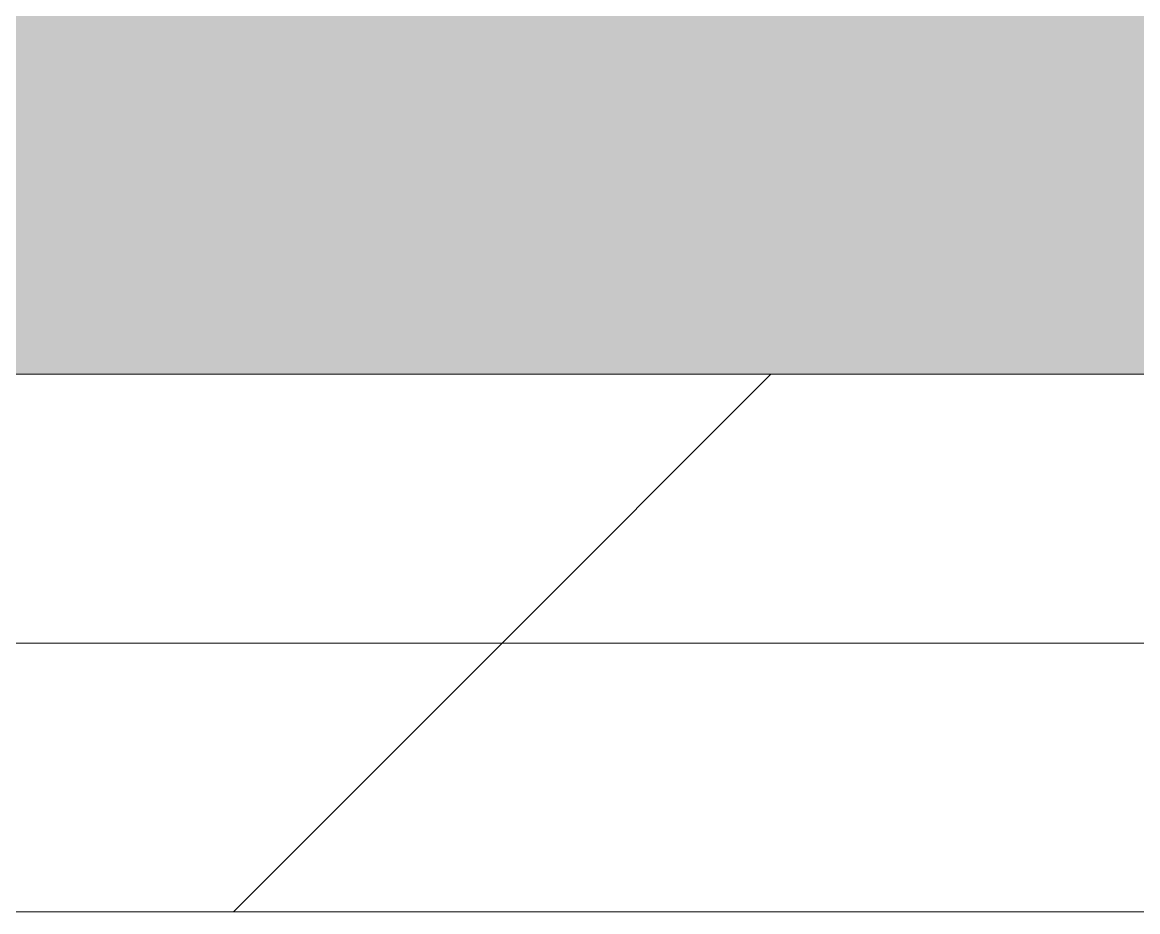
# Model space of a CAD drawing. Header units: millimetres. Extents: x -249154 to 415037, y -45458 to 354837.
# Drawn here: x 89124 to 89175.9, y 102286.1 to 102327.4 of the extents above; entities that cross this region are included whole.
import ezdxf

# ---------------------------------------------------------------- set-up
doc = ezdxf.new("R2010")
doc.units = ezdxf.units.MM
doc.layers.add('A-WALL', color=7, linetype='Continuous', lineweight=5)
doc.layers.add('I-WALL', color=7, linetype='Continuous', lineweight=5)
pattern_1 = [(45, (0, 0), (-212.132, 212.132), []), (135, (0, 0), (-212.132, -212.132), [])]

# ---------------------------------------------------------------- blocks, each defined once
blk = doc.blocks.new('1floor')
at = {"layer": 'I-WALL'}
blk.add_hatch(color=256, dxfattribs=at).paths.add_polyline_path([(89090, 23125), (89160, 23125), (89160, 23175), (88855, 23175), (88855, 23125), (89030.603, 23125)])
h = blk.add_hatch(dxfattribs=at)
h.set_pattern_fill('FP_192', color=256, style=0, pattern_type=2)
h.set_pattern_definition(pattern_1)
h.paths.add_polyline_path([(89090, 23112.5), (89160, 23112.5), (89158.81, 23125), (88805, 23125), (88805, 23112.5), (89030.603, 23112.5)])
h = blk.add_hatch(dxfattribs=at)
h.set_pattern_fill('FP_192', color=256, style=0, pattern_type=2)
h.set_pattern_definition(pattern_1)
h.paths.add_polyline_path([(89160, 23100), (89159.405, 23112.5), (88792.5, 23112.5), (88792.5, 23100), (89110, 23100)])
h = blk.add_hatch(dxfattribs=at)
h.set_pattern_fill('FP_24', color=256, style=0, pattern_type=2)
h.set_pattern_definition([(45, (0, 0), (-141.42136, 141.42136), []), (135, (0, 0), (-141.42136, -141.42136), [])])
h.paths.add_polyline_path([(89090, 23050), (89110, 23051.29), (89110, 23100), (88780, 23100), (88780, 23050), (88904.689, 23050)])
at = {"layer": 'A-WALL'}
for p, q in [((89160, 23125), (88805, 23125)), ((89160, 23112.5), (88792.5, 23112.5)), ((89160, 23100), (88780, 23100))]:
    blk.add_line(p, q, dxfattribs=at)

msp = doc.modelspace()

# ---------------------------------------------------------------- block references
msp.add_blockref('1floor', (64.702, 79186.05))

doc.saveas('drawing.dxf')
